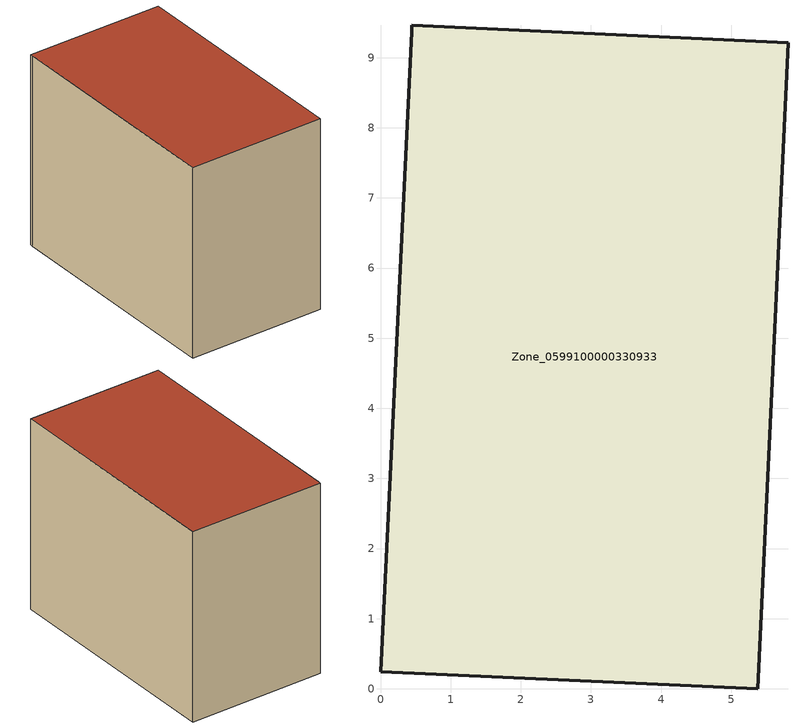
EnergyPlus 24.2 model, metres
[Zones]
Zone_0599100000330933
 floor ground (C_G): 0.44,9.46 5.81,9.22 5.38,0 0,0.24 0.45,9.37 z1.06
 wall outside (C_F): 5.38,0 5.81,9.22 0.44,9.46 0.45,9.37 0,0.24 5.38,0 z1.06:8.57
 roof outside (C_R): 5.81,9.22 0.44,9.46 0.45,9.37 0,0.24 5.38,0 z8.57
[BUILDING]
Pand.0599100000330933: North Axis=0; Terrain=City; Loads Convergence Tolerance Value=0.04; Temperature Convergence Tolerance Value=0.4; Solar Distribution=FullExterior; Maximum Number of Warmup Days=25; Minimum Number of Warmup Days=1
[Site:Location]
Rotterdam.The.Hague.AP_ZH_NLD Design_Conditions: Latitude=51.96; Longitude=4.45; Time Zone=1; Elevation=-4.5
[SITE:GROUNDTEMPERATURE:BUILDINGSURFACE]
18, 18, 18, 18, 18, 18, 18, 18, 18, 18, 18, 18
[MATERIAL] Thermal Absorptance=0.9; Solar Absorptance=0.7; Visible Absorptance=0.7
Name | Roughness | Thickness | Conductivity | Density | Specific Heat
G.TI.1975-1991 | MediumSmooth | 0.15 | 0.288461 | 540 | 1210
F.TI.1975-1991 | Rough | 0.3 | 0.230769 | 1920 | 840
R.TI.1975-1991 | MediumRough | 0.2 | 0.153846 | 1500 | 1000
[CONSTRUCTION]
C_G: G.TI.1975-1991
C_F: F.TI.1975-1991
C_R: R.TI.1975-1991
[ZONE]
Zone_0599100000330933: Type=1; Multiplier=1; Ceiling Height=Autocalculate; Volume=Autocalculate; Floor Area=autocalculate; Part of Total Floor Area=Yes
[ZONEINFILTRATION:DESIGNFLOWRATE]
Infil_Zone_0599100000330933: Zone or ZoneList or Space or SpaceList=Zone_0599100000330933; Schedule=AlwaysOn; Design Flow Rate Calculation Method=Flow/Area; Flow Rate per Floor Area=0.003; Constant Term Coefficient=1; Temperature Term Coefficient=0; Velocity Term Coefficient=0; Velocity Squared Term Coefficient=0
[HVACTEMPLATE:ZONE:IDEALLOADSAIRSYSTEM]
Zone_0599100000330933: Maximum Heating Supply Air Temperature=50; Minimum Cooling Supply Air Temperature=13; Maximum Heating Supply Air Humidity Ratio=0.0156; Minimum Cooling Supply Air Humidity Ratio=0.0077; Heating Limit=NoLimit; Cooling Limit=NoLimit; Dehumidification Control Type=ConstantSensibleHeatRatio; Cooling Sensible Heat Ratio=0.7; Dehumidification Setpoint=60; Humidification Control Type=None; Humidification Setpoint=30; Outdoor Air Method=None; Outdoor Air Flow Rate per Person=0.00944; Outdoor Air Flow Rate per Zone Floor Area=0; Outdoor Air Flow Rate per Zone=0; Demand Controlled Ventilation Type=None; Outdoor Air Economizer Type=NoEconomizer; Heat Recovery Type=None; Sensible Heat Recovery Effectiveness=0.7; Latent Heat Recovery Effectiveness=0.65
[ZONECONTROL:THERMOSTAT]
ThermostatControl_Zone_0599100000330933: Zone or ZoneList=Zone_0599100000330933; Control Type Schedule=DualSetpointControlType; Control 1=Thermostat_Zone_0599100000330933; Temperature Difference Between Cutout And Setpoint=0
[THERMOSTATSETPOINT:DUALSETPOINT]
Thermostat_Zone_0599100000330933: Heating Setpoint Temperature Schedule=HeatingSetpoint_Zone_0599100000330933; Cooling Setpoint Temperature Schedule=CoolingSetpoint_Zone_0599100000330933
[SCHEDULE:COMPACT]
HeatingSetpoint_Zone_0599100000330933: Through: 12/31, For: AllDays, Until: 24:00, 21
CoolingSetpoint_Zone_0599100000330933: Through: 12/31, For: AllDays, Until: 24:00, 24
DualSetpointControlType: Through: 12/31, For: AllDays, Until: 24:00, 4
AlwaysOn: Through: 12/31, For: AllDays, Until: 24:00, 1
